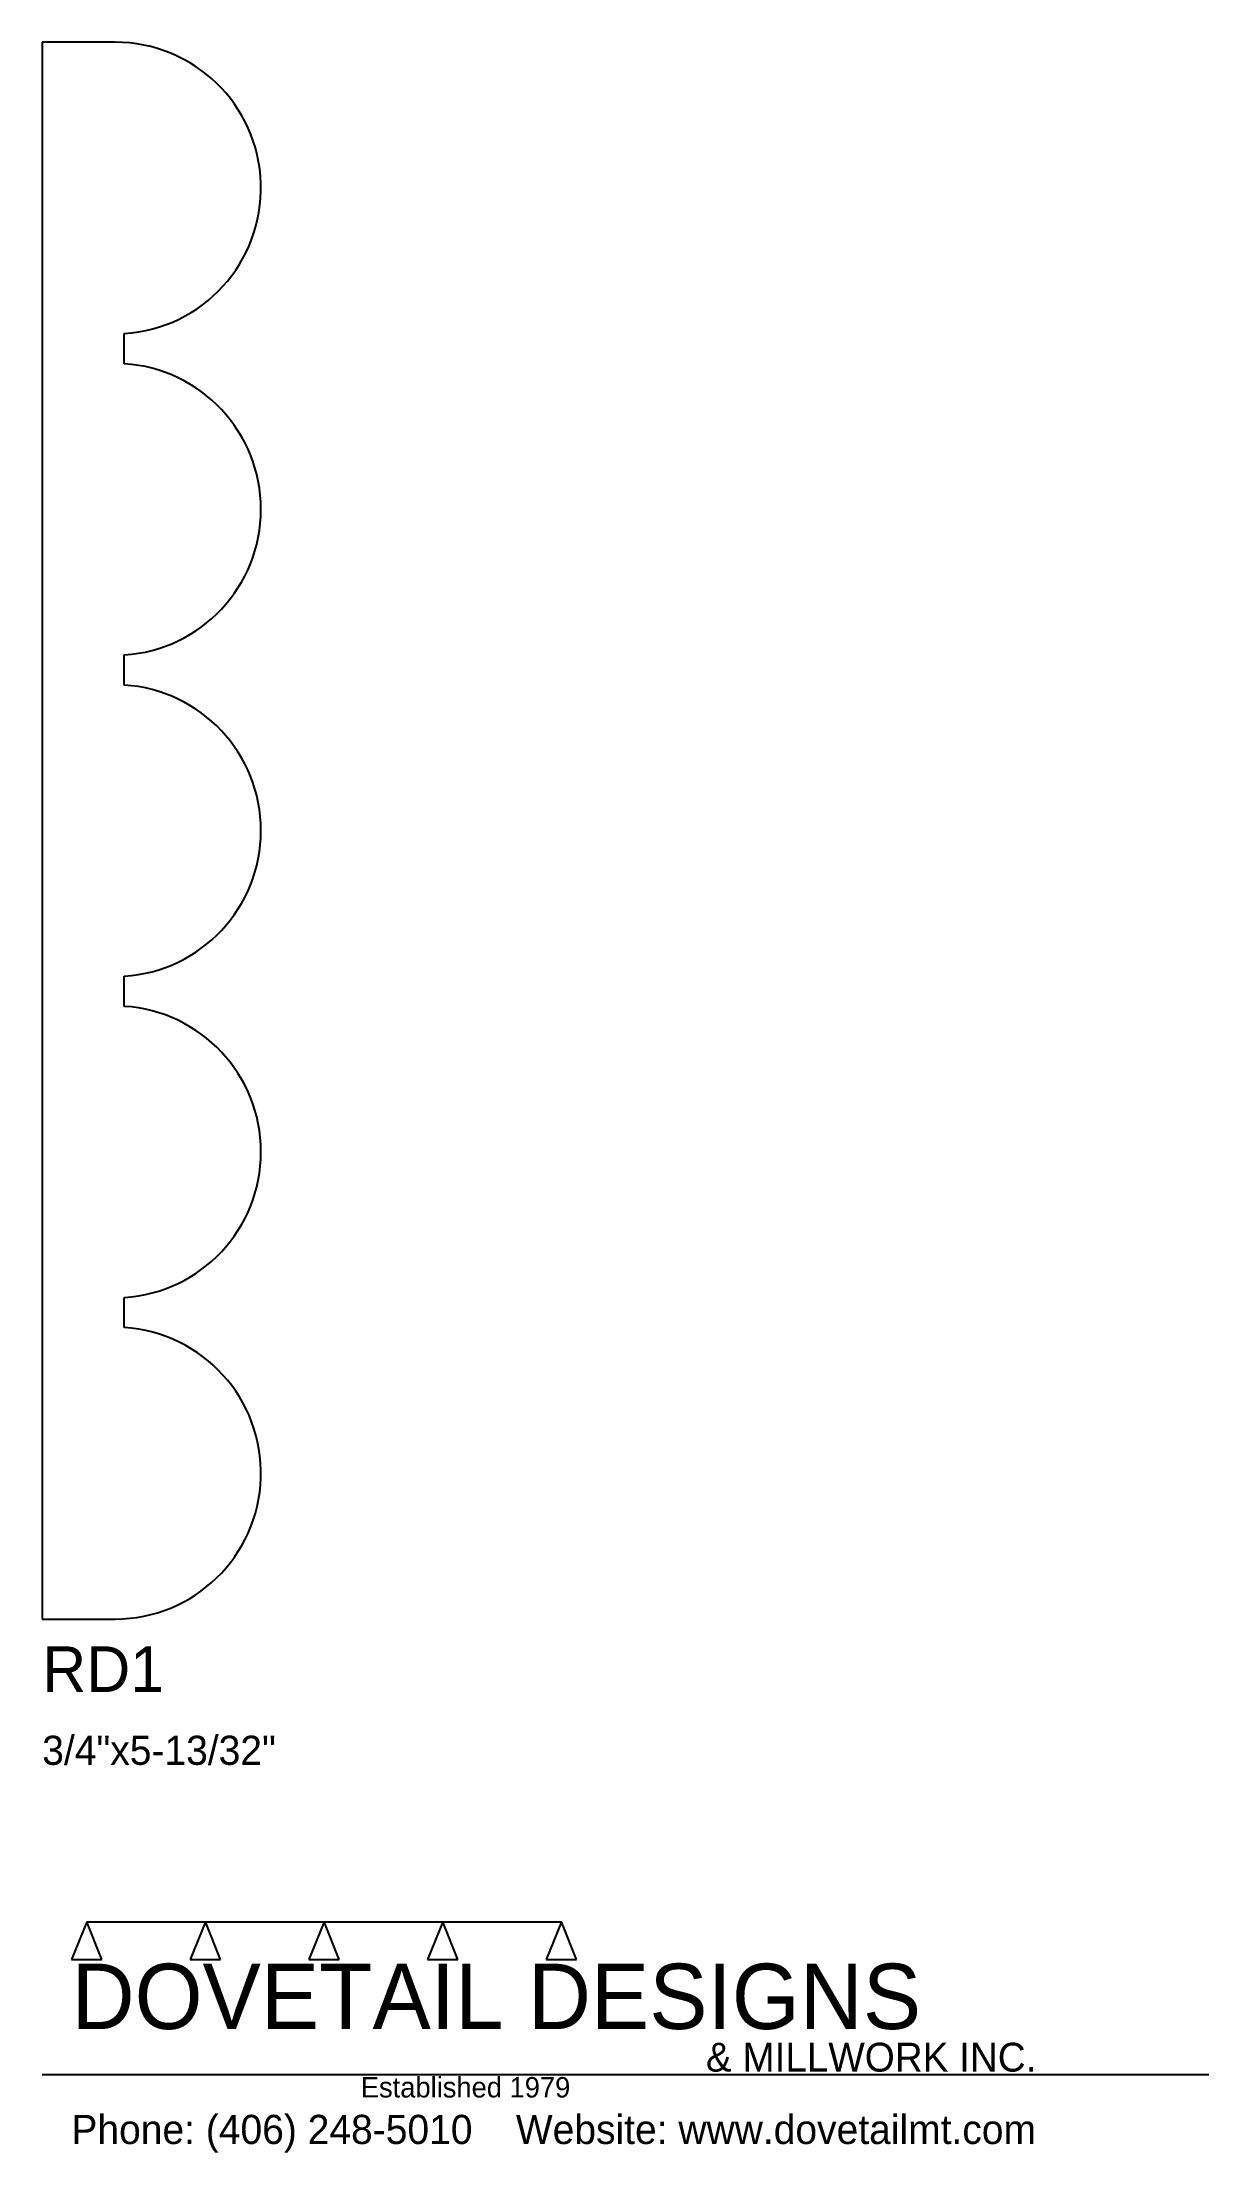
# Model space of a CAD drawing. Extents: x 0 to 4, y -1.83 to 5.41.
import ezdxf

# ---------------------------------------------------------------- set-up
doc = ezdxf.new("R2010")
doc.units = 0
doc.header["$MEASUREMENT"] = 0
for name, color, linetype in [('APS_GEOMETRY', 7, 'Continuous'), ('CONSTRUCTION', 7, 'Continuous'), ('TEXT', 7, 'Continuous')]:
    doc.layers.add(name, color=color, linetype=linetype)

msp = doc.modelspace()

# ---------------------------------------------------------------- linework, layer by layer
at = {"layer": 'APS_GEOMETRY'}
for p, q in [((0.25, 5.40625), (0, 5.40625)), ((0, 5.40625), (0, 0)), ((0.28125, 4.303711), (0.28125, 4.407228)), ((0.28125, 3.202147), (0.28125, 3.305665)), ((0.28125, 2.100586), (0.28125, 2.204103)), ((0.28125, 0.999022), (0.28125, 1.10254)), ((0, 0), (0.25, 0))]:
    msp.add_line(p, q, dxfattribs=at)
for centre, start, end in [((0.249992, 4.90625), 273.584205, 89.999153), ((0.250006, 3.804688), 273.582617, 86.417398), ((0.249994, 2.703125), 273.583993, 86.416024), ((0.250006, 1.601563), 273.582617, 86.417398), ((0.25, 0.5), 270, 86.416678)]:
    msp.add_arc(centre, 0.5, start, end, dxfattribs=at)
at = {"layer": 'CONSTRUCTION'}
for p, q in [((0.152615, -1.038482), (0.10065, -1.166909)), ((0.152615, -1.038482), (0.559547, -1.03848)), ((0.20458, -1.166909), (0.152615, -1.038482)), ((0.559547, -1.03848), (0.507582, -1.166908)), ((0.611512, -1.166908), (0.559547, -1.03848)), ((0.559547, -1.03848), (0.966478, -1.03848)), ((0.966478, -1.03848), (0.914513, -1.166908)), ((1.018442, -1.166908), (0.966478, -1.03848)), ((0.966478, -1.03848), (1.373408, -1.03848)), ((1.373408, -1.03848), (1.321443, -1.166908)), ((1.425373, -1.166908), (1.373408, -1.03848)), ((1.373408, -1.03848), (1.780281, -1.038482)), ((1.780281, -1.038482), (1.728316, -1.166909)), ((1.832246, -1.166909), (1.780281, -1.038482)), ((0.10065, -1.166909), (0.20458, -1.166909)), ((0.507582, -1.166908), (0.611512, -1.166908)), ((0.914513, -1.166908), (1.018442, -1.166908)), ((1.321443, -1.166908), (1.425373, -1.166908)), ((1.728316, -1.166909), (1.832246, -1.166909)), ((0, -1.561751), (4, -1.561751))]:
    msp.add_line(p, q, dxfattribs=at)

# ---------------------------------------------------------------- texts
at = {"layer": 'TEXT'}
for s, height, p in [('RD1', 0.15625, (0, -0.25)), ('3/4"x5-13/32"', 0.1, (0, -0.5)), ('DOVETAIL DESIGNS', 0.224, (0.10065, -1.405784)), ('& MILLWORK INC.', 0.099, (2.276036, -1.551751)), ('Established 1979', 0.07, (1.092458, -1.640461)), ('Phone: (406) 248-5010    Website: www.dovetailmt.com', 0.1, (0.1, -1.8))]:
    msp.add_text(s, height=height, dxfattribs=at).set_placement(p)

doc.saveas('drawing.dxf')
